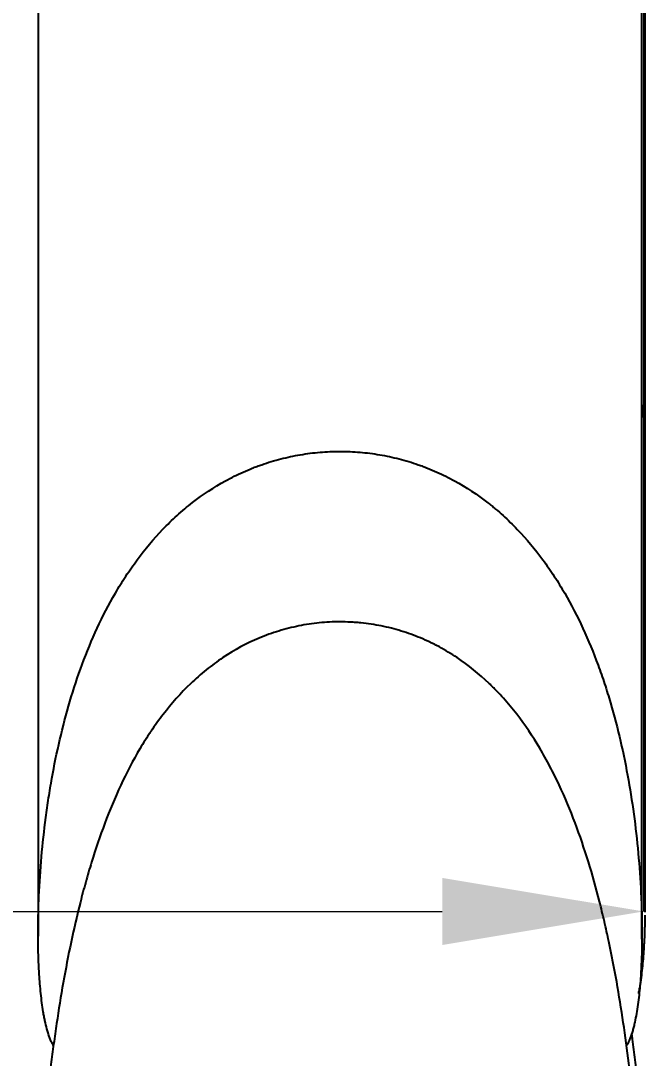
# Model space of a CAD drawing. Extents: x 1571 to 2360, y 0 to 579.
# Drawn here: x 2075.8 to 2088.21, y 187.62 to 208.24 of the extents above; entities that cross this region are included whole.
import ezdxf

# ---------------------------------------------------------------- set-up
doc = ezdxf.new("R2010")
doc.units = 0
doc.header["$LTSCALE"] = 10
doc.header["$MEASUREMENT"] = 0
doc.header["$PDMODE"] = 3
doc.header["$PDSIZE"] = -10
doc.layers.get('0').update_dxf_attribs({"linetype": 'CONTINUOUS'})
doc.layers.get('DEFPOINTS').update_dxf_attribs({"linetype": 'CONTINUOUS'})
doc.layers.add('1', color=7, linetype='CONTINUOUS')
doc.styles.add('Daelim Dimension', font='H2GTRE.TTF')
doc.dimstyles.new('DEFAULT', dxfattribs={"dimscale": 2, "dimtxt": 2, "dimasz": 2, "dimexe": 0, "dimexo": 2, "dimgap": 1, "dimtad": 1, "dimdec": 1, "dimzin": 9, "dimdsep": 46, "dimtxsty": 'Daelim Dimension', "dimcen": 0.5, "dimclrd": 252, "dimclre": 252, "dimclrt": 3, "dimadec": 1, "dimazin": 0, "dimtfac": 1, "dimtdec": 1, "dimtix": 1, "dimtmove": 0, "dimatfit": 3, "dimfxl": 1, "dimtolj": 1, "dimtzin": 1, "dimlwd": 9, "dimlwe": 9, "dimarcsym": 0})

# ---------------------------------------------------------------- blocks, each defined once
blk = doc.blocks.new('*D5')
at = {"color": 5, "lineweight": 9, "ltscale": 0.5, "transparency": 16777216}
for p, q in [((1958.446, 331.884), (1958.446, 190.533)), ((2088.174, 249.039), (2088.174, 190.533)), ((1962.446, 190.533), (2084.174, 190.533))]:
    blk.add_line(p, q, dxfattribs=at)
at = {"color": 5, "ltscale": 0.5, "transparency": 16777216}
for points in [[(1962.446, 191.199), (1962.446, 189.866), (1958.446, 190.533)], [(2084.174, 191.199), (2084.174, 189.866), (2088.174, 190.533)]]:
    blk.add_solid(points, dxfattribs=at)
at = {"layer": 'DEFPOINTS', "color": 0, "ltscale": 0.5, "transparency": 16777216}
for p in [(1958.446, 335.884), (2088.174, 253.039), (2088.174, 190.533)]:
    blk.add_point(p, dxfattribs=at)
at = {"color": 7, "lineweight": -3, "ltscale": 0.5, "transparency": 16777216, "insert": (2023.31, 197.762), "char_height": 10, "attachment_point": 5, "style": 'Daelim Dimension'}
blk.add_mtext('\\A1;129.5', dxfattribs=at)

msp = doc.modelspace()

# ---------------------------------------------------------------- linework, layer by layer
at = {"layer": '1', "color": 7, "linetype": 'Continuous', "lineweight": -3}
for p, q in [((2088.206, 201.003), (2088.206, 214.036)), ((2076.142, 213.536), (2076.142, 200.503)), ((2088.142, 200.503), (2088.142, 213.536)), ((2088.206, 190.517), (2088.206, 201.003)), ((2076.142, 200.503), (2076.142, 190.041)), ((2088.142, 189.985), (2088.142, 200.503))]:
    msp.add_line(p, q, dxfattribs=at)
msp.add_ellipse((2082.206, 201.003), major_axis=(-6, 0), ratio=0.75908, start_param=2.994723, end_param=3.141593, dxfattribs=at)
for points, knots in [([(2076.46, 187.846), (2076.446, 187.868), (2076.432, 187.892), (2076.41, 187.938), (2076.4, 187.958), (2076.382, 188.002), (2076.373, 188.025), (2076.347, 188.096), (2076.332, 188.147), (2076.303, 188.252), (2076.29, 188.307), (2076.272, 188.392), (2076.266, 188.421), (2076.255, 188.479), (2076.25, 188.509), (2076.235, 188.598), (2076.227, 188.658), (2076.21, 188.78), (2076.203, 188.842), (2076.184, 189.029), (2076.173, 189.155), (2076.163, 189.315), (2076.161, 189.347), (2076.158, 189.412), (2076.156, 189.444), (2076.152, 189.541), (2076.15, 189.606), (2076.144, 189.8), (2076.142, 189.93), (2076.142, 190.19), (2076.143, 190.32), (2076.149, 190.58), (2076.153, 190.71), (2076.171, 191.1), (2076.188, 191.36), (2076.233, 191.88), (2076.262, 192.14), (2076.313, 192.529), (2076.332, 192.659), (2076.362, 192.854), (2076.372, 192.919), (2076.394, 193.048), (2076.405, 193.113), (2076.463, 193.437), (2076.516, 193.693), (2076.634, 194.202), (2076.7, 194.454), (2076.848, 194.953), (2076.929, 195.199), (2077.109, 195.686), (2077.208, 195.927), (2077.427, 196.4), (2077.547, 196.633), (2077.712, 196.918), (2077.746, 196.975), (2077.798, 197.059), (2077.816, 197.088), (2077.852, 197.144), (2077.941, 197.283), (2078.035, 197.419), (2078.27, 197.736), (2078.439, 197.938), (2078.712, 198.223), (2078.807, 198.315), (2078.954, 198.449), (2079.004, 198.492), (2079.106, 198.578), (2079.157, 198.619), (2079.417, 198.821), (2079.636, 198.965), (2079.98, 199.154), (2080.097, 199.212), (2080.277, 199.293), (2080.368, 199.331), (2080.461, 199.367), (2080.523, 199.39), (2080.555, 199.402), (2080.712, 199.457), (2080.965, 199.533), (2081.352, 199.615), (2081.613, 199.649), (2081.876, 199.671), (2082.008, 199.676), (2082.142, 199.676)], [0, 0, 0, 0, 0.008661, 0.008661, 0.015183, 0.015183, 0.021705, 0.021705, 0.034749, 0.034749, 0.047793, 0.047793, 0.054315, 0.054315, 0.060837, 0.060837, 0.073881, 0.073881, 0.086925, 0.086925, 0.113013, 0.113013, 0.119535, 0.119535, 0.126057, 0.126057, 0.1391, 0.1391, 0.165188, 0.165188, 0.191276, 0.191276, 0.217364, 0.217364, 0.26954, 0.26954, 0.321716, 0.321716, 0.347803, 0.347803, 0.360847, 0.360847, 0.373891, 0.373891, 0.426067, 0.426067, 0.478243, 0.478243, 0.530418, 0.530418, 0.582594, 0.582594, 0.63477, 0.63477, 0.647814, 0.647814, 0.654336, 0.654336, 0.660858, 0.686946, 0.686946, 0.739121, 0.739121, 0.765209, 0.765209, 0.778253, 0.778253, 0.791297, 0.791297, 0.843473, 0.843473, 0.869561, 0.869561, 0.882605, 0.889127, 0.889127, 0.895649, 0.895649, 0.921736, 0.947824, 0.973912, 0.973912, 1, 1, 1, 1]), ([(2082.142, 199.676), (2082.275, 199.676), (2082.408, 199.671), (2082.671, 199.649), (2082.931, 199.615), (2083.317, 199.533), (2083.57, 199.457), (2083.728, 199.402), (2083.759, 199.391), (2083.821, 199.368), (2083.914, 199.332), (2084.005, 199.293), (2084.186, 199.213), (2084.303, 199.154), (2084.648, 198.965), (2084.868, 198.82), (2085.104, 198.636), (2085.13, 198.616), (2085.182, 198.574), (2085.258, 198.511), (2085.432, 198.359), (2085.574, 198.221), (2085.847, 197.936), (2086.016, 197.733), (2086.213, 197.466), (2086.251, 197.412), (2086.327, 197.303), (2086.364, 197.248), (2086.472, 197.082), (2086.541, 196.97), (2086.739, 196.629), (2086.859, 196.396), (2087.078, 195.92), (2087.178, 195.677), (2087.315, 195.306), (2087.358, 195.182), (2087.42, 194.993), (2087.44, 194.93), (2087.479, 194.804), (2087.499, 194.741), (2087.591, 194.424), (2087.657, 194.17), (2087.775, 193.659), (2087.827, 193.402), (2087.918, 192.888), (2087.958, 192.63), (2088.025, 192.112), (2088.053, 191.853), (2088.098, 191.332), (2088.115, 191.071), (2088.132, 190.679), (2088.136, 190.549), (2088.14, 190.352), (2088.141, 190.287), (2088.142, 190.156), (2088.142, 190.09), (2088.141, 189.893), (2088.139, 189.763), (2088.13, 189.503), (2088.124, 189.374), (2088.112, 189.181), (2088.107, 189.117), (2088.096, 188.991), (2088.09, 188.928), (2088.076, 188.804), (2088.068, 188.743), (2088.052, 188.622), (2088.042, 188.562), (2088.022, 188.445), (2088.011, 188.387), (2087.992, 188.303), (2087.986, 188.275), (2087.972, 188.22), (2087.965, 188.194), (2087.943, 188.116), (2087.927, 188.067), (2087.905, 188.009), (2087.9, 187.998), (2087.891, 187.976), (2087.886, 187.965), (2087.872, 187.933), (2087.862, 187.913), (2087.845, 187.881), (2087.838, 187.869), (2087.83, 187.857)], [0, 0, 0, 0, 0.026193, 0.026193, 0.052386, 0.078579, 0.104772, 0.104772, 0.111321, 0.111321, 0.117869, 0.130965, 0.130965, 0.157159, 0.157159, 0.209545, 0.209545, 0.216093, 0.216093, 0.222641, 0.235738, 0.261931, 0.261931, 0.314317, 0.314317, 0.327414, 0.327414, 0.34051, 0.34051, 0.366703, 0.366703, 0.41909, 0.41909, 0.471476, 0.471476, 0.497669, 0.497669, 0.510765, 0.510765, 0.523862, 0.523862, 0.576248, 0.576248, 0.628634, 0.628634, 0.68102, 0.68102, 0.733407, 0.733407, 0.785793, 0.785793, 0.811986, 0.811986, 0.825083, 0.825083, 0.838179, 0.838179, 0.864372, 0.864372, 0.890565, 0.890565, 0.903662, 0.903662, 0.916758, 0.916758, 0.929855, 0.929855, 0.942951, 0.942951, 0.956048, 0.956048, 0.962596, 0.962596, 0.969145, 0.969145, 0.982241, 0.982241, 0.985515, 0.985515, 0.988789, 0.988789, 0.995338, 0.995338, 1, 1, 1, 1]), ([(2082.142, 196.289), (2082.003, 196.289), (2081.865, 196.282), (2081.593, 196.255), (2081.458, 196.235), (2081.19, 196.181), (2081.057, 196.147), (2080.86, 196.087), (2080.794, 196.065), (2080.664, 196.018), (2080.6, 195.993), (2080.282, 195.86), (2080.042, 195.73), (2079.701, 195.501), (2079.59, 195.42), (2079.428, 195.289), (2079.376, 195.245), (2079.273, 195.153), (2079.222, 195.107), (2078.975, 194.87), (2078.794, 194.665), (2078.544, 194.34), (2078.464, 194.229), (2078.367, 194.086), (2078.348, 194.058), (2078.311, 194), (2078.292, 193.971), (2078.237, 193.883), (2078.201, 193.824), (2078.026, 193.529), (2077.9, 193.287), (2077.669, 192.793), (2077.564, 192.542), (2077.372, 192.032), (2077.285, 191.773), (2077.184, 191.446), (2077.164, 191.381), (2077.126, 191.249), (2077.107, 191.183), (2077.052, 190.985), (2077.016, 190.853), (2076.915, 190.455), (2076.854, 190.189), (2076.741, 189.654), (2076.689, 189.386), (2076.594, 188.847), (2076.55, 188.577), (2076.49, 188.171), (2076.47, 188.035), (2076.433, 187.763), (2076.415, 187.627), (2076.381, 187.355), (2076.365, 187.22), (2076.334, 186.948), (2076.319, 186.812), (2076.29, 186.54), (2076.276, 186.404), (2076.25, 186.132), (2076.238, 185.996), (2076.221, 185.793), (2076.215, 185.725), (2076.204, 185.59), (2076.199, 185.522), (2076.189, 185.388), (2076.184, 185.322), (2076.175, 185.189), (2076.171, 185.123), (2076.163, 184.993), (2076.16, 184.928), (2076.153, 184.8), (2076.15, 184.737), (2076.147, 184.644), (2076.146, 184.613), (2076.144, 184.552), (2076.143, 184.522), (2076.142, 184.434), (2076.141, 184.378), (2076.142, 184.315), (2076.142, 184.304), (2076.143, 184.294)], [0, 0, 0, 0, 0.0277, 0.0277, 0.0554, 0.0554, 0.0831, 0.0831, 0.09695, 0.09695, 0.1108, 0.1108, 0.1662, 0.1662, 0.1939, 0.1939, 0.20775, 0.20775, 0.221601, 0.221601, 0.277001, 0.277001, 0.304701, 0.304701, 0.311626, 0.311626, 0.318551, 0.318551, 0.332401, 0.332401, 0.387801, 0.387801, 0.443201, 0.443201, 0.498601, 0.498601, 0.512451, 0.512451, 0.526301, 0.526301, 0.554001, 0.554001, 0.609401, 0.609401, 0.664802, 0.664802, 0.720202, 0.720202, 0.747902, 0.747902, 0.775602, 0.775602, 0.803302, 0.803302, 0.831002, 0.831002, 0.858702, 0.858702, 0.886402, 0.886402, 0.900252, 0.900252, 0.914102, 0.914102, 0.927952, 0.927952, 0.941802, 0.941802, 0.955652, 0.955652, 0.969502, 0.969502, 0.976427, 0.976427, 0.983352, 0.983352, 0.997202, 0.997202, 1, 1, 1, 1]), ([(2088.141, 184.29), (2088.141, 184.294), (2088.141, 184.298), (2088.141, 184.316), (2088.142, 184.329), (2088.142, 184.396), (2088.142, 184.452), (2088.139, 184.57), (2088.137, 184.631), (2088.132, 184.757), (2088.129, 184.821), (2088.123, 184.95), (2088.119, 185.015), (2088.111, 185.146), (2088.107, 185.213), (2088.098, 185.345), (2088.093, 185.412), (2088.083, 185.547), (2088.077, 185.614), (2088.066, 185.75), (2088.061, 185.818), (2088.043, 186.022), (2088.031, 186.158), (2088.005, 186.43), (2087.991, 186.566), (2087.962, 186.837), (2087.947, 186.973), (2087.916, 187.244), (2087.899, 187.38), (2087.848, 187.785), (2087.811, 188.055), (2087.731, 188.595), (2087.687, 188.864), (2087.592, 189.4), (2087.54, 189.668), (2087.455, 190.069), (2087.425, 190.202), (2087.379, 190.402), (2087.363, 190.468), (2087.331, 190.601), (2087.314, 190.667), (2087.23, 190.999), (2087.157, 191.261), (2086.996, 191.782), (2086.909, 192.04), (2086.716, 192.549), (2086.611, 192.801), (2086.437, 193.172), (2086.376, 193.295), (2086.28, 193.477), (2086.247, 193.538), (2086.18, 193.658), (2086.146, 193.717), (2085.971, 194.011), (2085.819, 194.238), (2085.569, 194.562), (2085.482, 194.667), (2085.345, 194.82), (2085.298, 194.871), (2085.226, 194.945), (2085.202, 194.97), (2085.153, 195.018), (2084.932, 195.235), (2084.693, 195.428), (2084.353, 195.655), (2084.236, 195.725), (2084.085, 195.807), (2084.054, 195.823), (2083.993, 195.854), (2083.962, 195.869), (2083.868, 195.914), (2083.806, 195.942), (2083.616, 196.021), (2083.488, 196.067), (2083.228, 196.147), (2083.096, 196.18), (2082.829, 196.234), (2082.693, 196.254), (2082.522, 196.272), (2082.487, 196.275), (2082.418, 196.28), (2082.315, 196.286), (2082.211, 196.289), (2082.142, 196.289)], [0, 0, 0, 0, 0.001134, 0.001134, 0.00459, 0.00459, 0.018415, 0.018415, 0.03224, 0.03224, 0.046065, 0.046065, 0.059891, 0.059891, 0.073716, 0.073716, 0.087541, 0.087541, 0.101366, 0.101366, 0.115191, 0.115191, 0.142841, 0.142841, 0.170492, 0.170492, 0.198142, 0.198142, 0.225792, 0.225792, 0.281093, 0.281093, 0.336393, 0.336393, 0.391694, 0.391694, 0.419344, 0.419344, 0.433169, 0.433169, 0.446994, 0.446994, 0.502295, 0.502295, 0.557596, 0.557596, 0.612896, 0.612896, 0.640546, 0.640546, 0.654372, 0.654372, 0.668197, 0.668197, 0.723497, 0.723497, 0.751147, 0.751147, 0.764973, 0.764973, 0.771885, 0.771885, 0.778798, 0.834098, 0.834098, 0.861749, 0.861749, 0.868661, 0.868661, 0.875574, 0.875574, 0.889399, 0.889399, 0.917049, 0.917049, 0.944699, 0.944699, 0.97235, 0.97235, 0.979262, 0.979262, 0.986175, 1, 1, 1, 1]), ([(2088.078, 188.904), (2088.081, 188.919), (2088.084, 188.935), (2088.093, 188.979), (2088.098, 189.009), (2088.113, 189.098), (2088.122, 189.158), (2088.138, 189.28), (2088.145, 189.342), (2088.165, 189.529), (2088.175, 189.655), (2088.185, 189.815), (2088.187, 189.847), (2088.19, 189.912), (2088.192, 189.944), (2088.196, 190.041), (2088.198, 190.106), (2088.203, 190.267), (2088.205, 190.364), (2088.206, 190.46)], [0, 0, 0, 0, 0.031766, 0.031766, 0.092386, 0.092386, 0.213628, 0.213628, 0.334869, 0.334869, 0.577352, 0.577352, 0.637973, 0.637973, 0.698594, 0.698594, 0.819835, 0.819835, 1, 1, 1, 1]), ([(2087.936, 188.1), (2087.941, 188.064), (2087.945, 188.028), (2087.967, 187.855), (2087.983, 187.72), (2088.015, 187.448), (2088.029, 187.312), (2088.058, 187.04), (2088.072, 186.904), (2088.098, 186.632), (2088.11, 186.496), (2088.127, 186.293), (2088.133, 186.225), (2088.144, 186.09), (2088.149, 186.022), (2088.159, 185.888), (2088.164, 185.822), (2088.173, 185.689), (2088.177, 185.623), (2088.185, 185.493), (2088.189, 185.428), (2088.195, 185.3), (2088.198, 185.237), (2088.201, 185.144), (2088.202, 185.113), (2088.204, 185.052), (2088.205, 185.022), (2088.206, 184.934), (2088.207, 184.878), (2088.206, 184.813), (2088.206, 184.802), (2088.206, 184.79)], [0, 0, 0, 0, 0.031742, 0.031742, 0.151074, 0.151074, 0.270406, 0.270406, 0.389737, 0.389737, 0.509069, 0.509069, 0.568735, 0.568735, 0.628401, 0.628401, 0.688067, 0.688067, 0.747733, 0.747733, 0.807398, 0.807398, 0.867064, 0.867064, 0.896897, 0.896897, 0.92673, 0.92673, 0.986396, 0.986396, 1, 1, 1, 1])]:
    msp.add_open_spline(points, degree=3, knots=knots, dxfattribs=at)

# ---------------------------------------------------------------- dimensions: what is measured, and where the dimension line sits
at = {"color": 5, "lineweight": -3, "ltscale": 0.5}
dim = msp.add_linear_dim(base=(2088.174, 190.533), p1=(1958.446, 335.884), p2=(2088.174, 253.039), text='129.5', dimstyle='DEFAULT', override={"dimtxt": 5, "dimclrd": 5, "dimclre": 5, "dimclrt": 7}, dxfattribs=at)
dim.commit()
dim.dimension.update_dxf_attribs({"geometry": '*D5', "text_midpoint": (2023.31, 197.762)})

doc.saveas('drawing.dxf')
